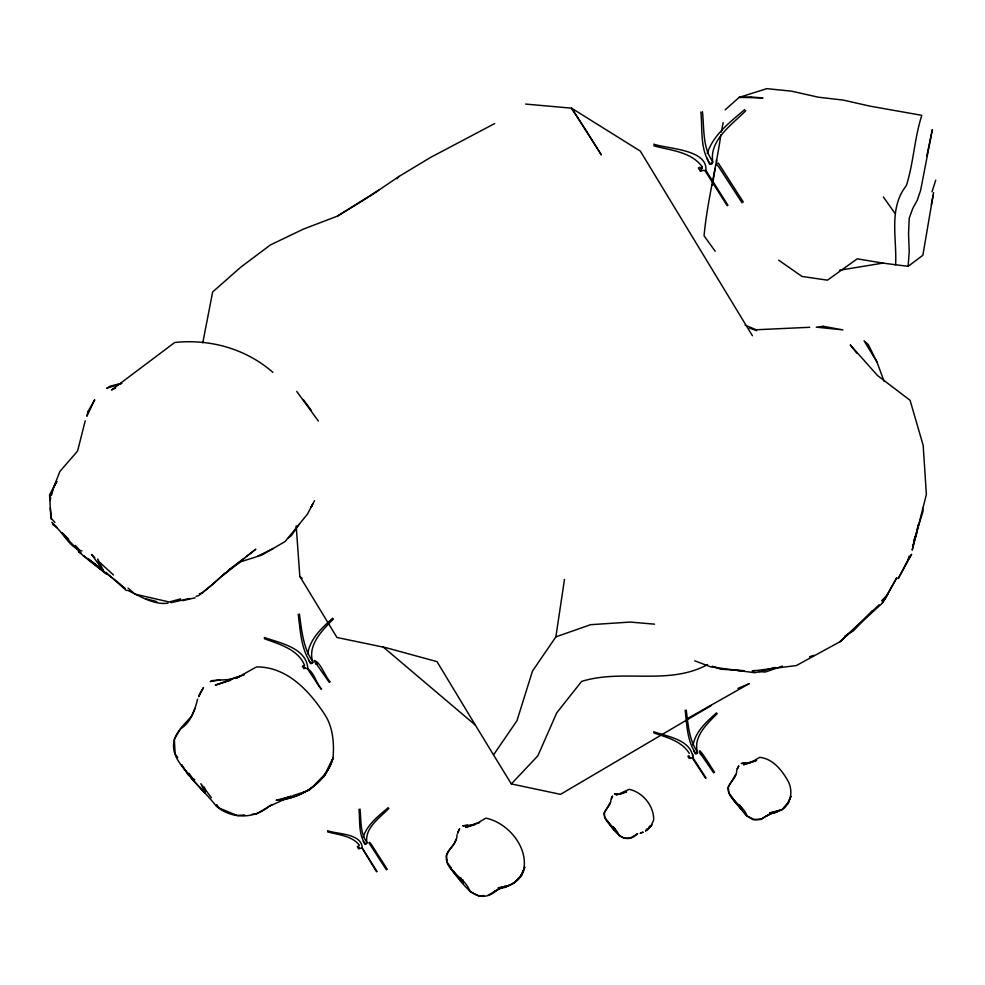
<?xml version="1.0" encoding="UTF-8"?>
<svg xmlns="http://www.w3.org/2000/svg" width="985" height="985" viewBox="0 0 985 985"><rect width="100%" height="100%" fill="white"/><g stroke="black" fill="none" stroke-linecap="round" stroke-linejoin="round"><path stroke-width="1.48" d="M725.182 109.828L739.144 97.38L766.798 88.65L791.657 91.186L818.301 97.195L843.345 100.113L870.001 106.146L921.825 115.331C914.375 138.269 913.624 162.673 906.397 185.525C888.224 208.377 897.064 238.259 895.599 264.78L908.158 266.307L922.859 255.275L933.14 195.092M908.158 266.307L909.204 251.618L908.552 233.605L909.217 218.19L912.775 208.414L917.207 200.374L920.63 190.327L932.352 129.601L926.799 155.962M701.862 168.866L702.096 166.576L702.12 168.25M720.848 134.81C716.033 168.644 707.193 201.765 704.066 235.809L715.196 251.274M711.404 705.482L560.502 794.353L511.326 783.925L493.534 754.904L516.965 720.725L532.479 671.105L555.872 636.876L564.467 579.439M307.776 653.88C309.881 638.846 321.996 627.839 332.671 618.174M712.426 185.266L715.135 168.287M918.032 524.882L916.481 533.895L912.75 546.552M693.083 745.165C695.422 731.486 706.688 721.66 716.514 712.845M931.33 204.929L933.595 192.629M721.352 132.089L723.15 122.583M202.787 342.792L212.649 291.966L240.845 267.107L270.407 244.945L303.257 229.173L337.473 216.097L368.636 197.025M915.028 536.69L912.221 550.11L926.38 494.519L923.167 445.355L910.066 400.304L877.586 375.581L850.252 344.885L856.938 353.307M484.017 895.562L478.661 895.87L469.882 891.536C465.757 877.303 445.959 872.291 446.217 856.728C448.273 848.504 457.151 844.083 457.028 834.701M610.244 802.75L604.285 812.65L604.815 817.378L610.614 825.258L607.006 820.899C614.344 830.971 624.49 846.521 637.664 833.655L630.486 837.976L624.588 838.321L619.048 835.588C616.45 826.624 603.977 823.46 604.137 813.659C605.443 808.476 611.032 805.693 610.946 799.783M745.091 762.919L741.286 763.498L750.927 762.575L743.552 764.766L753.685 760.876L759.755 757.317C773.496 758.782 782.706 771.243 788.825 782.484C792.9 792.038 790.893 803.452 782.053 809.67C774.678 811.517 767.672 814.558 761.516 819.064L754.03 819.495L746.999 816.023C743.7 804.646 727.866 800.633 728.063 788.185C729.713 781.61 736.817 778.064 736.706 770.566M85.239 420.767L77.569 451.056L59.913 471.421L50.26 496.009M50.001 500.503L50.752 497.819M51.503 495.135L53.769 487.083L56.724 481.739M194.784 779.714L192.358 778.138C178.211 763.116 165.098 747.8 180.329 728.962C190.794 722.633 194.759 710.419 197.591 699.202M909.857 556.39L898.234 578.626L907.37 561.906L909.167 556.106M363.219 836.991C367.282 824.42 378.56 815.986 388.188 807.688M707.23 153.525C713.337 134.662 730.242 122.017 744.697 109.569M913.661 541.602L923.08 511.166L922.539 508.149M932.007 191.816L935.75 180.132M455.907 839.417C454.577 845.696 448.224 848.971 446.439 855.128L447.288 862.626L451.475 868.314M735.82 774.333L728.247 786.904L728.925 792.9L736.288 802.91L734.638 801.741L731.707 797.37L745.817 815.223L752.836 819.569L756.911 819.816L760.629 819.458L770.627 813.573L773.287 813.204M523.737 869.509C528.305 846.669 507.447 822.45 485.827 818.153L478.23 822.586L465.573 827.462L474.795 824.716L462.741 825.861L467.493 825.147M195.055 708.227L191.521 716.267L181.363 727.422L174.308 739.218L175.158 753.907L177.743 757.551M650.863 826.366L653.646 820.111C654.2 806.05 642.589 792.014 629.095 789.354L616.339 795.215M523.17 870.74C520.105 881.907 508.863 886.906 498.164 887.744C510.599 887.066 522.124 879.79 524.808 866.972L520.388 876.896L521.915 874.458L513.702 883.582M312.984 503.532L307.517 514.047L285.145 541.504L261.702 555.158L240.697 561.745L228.422 570.364M312.294 504.96L310.989 507.509L314.498 500.675M56.773 481.456L49.57 494.889L50.888 517.888L54.938 522.469M887.744 594.423L882.215 603.288L839.996 641.728L796.397 665.54L752.171 671.068L755.101 670.354M882.215 603.288L886.081 596.861M299.132 524.266L291.4 535.594L288.002 538.303M647.97 829.37L651.836 824.827L646.653 830.577M648.758 827.338L650.001 825.898M396.98 178.741L399.011 176.45L430.273 157.588L494.679 123.556M783.937 807.577L788.628 802.369L782.053 809.67L769.63 812.994L775.158 811.812L766.502 815.999M872.267 610.811L853.589 630.683L844.601 636.248M881.6 600.862L886.795 595.346L896.806 577.715L885.441 598.289L883.323 600.468M511.326 783.925L537.847 755.827L556.759 712.82L581.606 681.411C622.951 668.556 668.519 685.954 707.624 664.518M879.063 604.815L839.996 641.728L847.826 634.648M333.423 618.974C322.415 630.104 306.815 645.507 313.033 662.671L310.484 663.607L308.502 660.061M717.215 713.608C707.267 723.667 692.455 737.199 697.725 752.885L695.385 753.784L693.612 750.619M230.219 569.096L202.171 592.995L199.302 593.783M224.851 573.122L212.637 584.499L198.785 595.531L196.089 596.381M745.756 110.739C732.138 124.59 708.572 140.399 712.894 162.55L709.471 164.076L706.959 158.056M388.903 808.476C379.816 817.71 364.118 828.25 366.986 843.012L364.709 844.022L363.206 841.412M222.856 575.523L255.829 549.162L246.275 556.5M229.554 569.33L243.886 558.335M369.892 196.175L399.011 176.45M270.149 805.484C255.017 819.089 231.832 819.471 216.331 806.198C205.188 791.965 191.189 780.169 181.572 764.754L188.467 775.207L192.358 778.138L188.923 773.287M337.473 216.097L378.696 190.216M488.031 895.328L499.42 888.47L505.071 886.266L494.261 891.487M512.003 883.988L512.988 883.385M780.699 810.002L781.474 809.51M701.886 170.54L700.433 171.415L698.39 168.053L699.842 167.179L701.886 170.54L705.876 170.417L727.977 205.299M304.919 668.052L303.873 668.68L302.395 666.266L303.442 665.638L304.919 668.052C313.698 669.209 315.52 683.11 321.541 688.86M359.648 848.331L358.675 848.922L357.321 846.681L358.294 846.09L359.648 848.331L362.308 848.257L377.046 871.516M690.251 757.933L689.278 758.512L687.912 756.271L688.884 755.692L690.251 757.933L693.194 758.154L706.036 777.978M692.898 756.739L692.43 758.142L705.555 778.273M272.18 804.536L256.408 813.955L251.988 814.312M235.735 678.48L256.531 666.919C286.844 666.685 309.056 690.583 324.471 714.113C333.041 726.77 334.235 743.146 333.053 757.957C325.727 783.358 301.607 798.072 276.243 800.288L289.935 796.545M687.161 718.718L749.314 683.615L737.974 688.392M498.373 889.024C476.875 908.983 462.901 883.434 450.773 868.216L454.43 873.67L456.498 875.136L453.149 870.58M236.917 677.889L240.66 675.932L215.259 685.141L230.33 680.475M257.491 556.242L273.251 548.534M115.651 388.016L111.527 389.998L174.702 342.485C209.977 338.791 246.041 348.739 272.857 372.355M269.348 806.296L291.314 796.163L281.525 799.672M292.705 795.708L309.438 790.192L326.207 772.917L323.597 776.956L333.053 757.957C326.22 781.388 304.759 796.496 281.525 799.918M507.854 886.18L503.692 887.657L511.141 884.764M777.374 811.751L774.05 812.933L780.009 810.618M622.151 793.491L626.349 791.854M752.355 762.021L756.615 760.358L748.465 763.018M289.147 798.133L297.913 794.895M555.872 636.876L590.557 624.699L630.129 622.064L654.582 624.17M782.422 666.119L765.308 672.029L759.176 671.635M809.522 656.773L813.795 655.308M473.046 824.827L479.695 822.598M620.205 793.848L626.485 791.731M121.734 383.424L106.688 388.275L110.16 386.194L121.611 383.263M170.934 602.685L189.354 598.498M228.815 679.699L244.268 674.848M761.737 671.142L774.899 667.448M180.686 598.868L169.223 601.995L134.846 594.115L128.112 588.082M182.619 600.628L195.141 597.809M760.272 671.561L754.744 672.73L710.727 666.857L694.745 660.812M220.135 679.773L210.224 681.571L212.144 680.598L231.573 679.318M168.004 603.189C153.758 605.147 139.833 596.036 127.484 590.249M839.466 270.259L882.954 263.094L895.599 264.78M499.42 888.47L502.732 888.002M244.6 814.927L237.225 815.531L219.249 808.082L216.638 804.622M315.742 663.016L329.286 682.396M809.707 327.291L756.221 329.753L745.091 325.185M230.712 680.093L226.636 679.921L230.539 680.118M737.543 670.502L743.601 670.785M743.847 670.674L720.86 669.221L712.414 666.279M619.54 793.898L621.141 794.033M525.633 104.078L571.571 108.178L640.336 151.124L752.405 335.75M882.954 263.094L857.221 258.833L827.462 280.171L801.987 276.44L778.655 260.163M653.732 144.142C667.239 148.944 707.772 149.129 705.876 170.417L705.149 170.861L706.122 172.486L727.25 205.742M327.549 830.737C338.212 834.467 361.741 833.224 362.308 848.257L376.553 871.799M653.757 145.817C669.985 150.311 690.608 151.616 701.554 165.972M327.562 831.857C338.384 834.849 352.137 835.723 359.427 845.29M145.669 598.745L156.763 601.576M653.757 731.757C667.547 736.62 691.445 739.76 692.911 757.859M264.325 637.467C279.999 643.106 305.966 647.699 307.788 667.965L308.01 669.541L321.012 689.168M653.769 732.877C666.5 737.236 681.817 741.126 689.254 753.39M264.337 638.674C279.063 644.178 298.221 649.312 304.574 665.392M713.3 666.537L715.91 667.424M749.462 328.042L756.652 330.677M81.989 550.96C68.384 547.315 63.779 531.814 52.587 524.352M125.144 588.39C110.283 575.166 92.799 564.934 78.48 551.304L80.869 553.139L61.489 532.75L64.899 535.791M88.034 558.618L103.523 570.98L97.737 558.963L100.421 569.145L92.812 562.275M88.022 558.803L97.564 566.301M99.953 568.173L103.523 570.98L91.605 554.543L94.831 557.645M78.48 551.304L80.795 553.201M84.254 556.033L106.195 573.984M296.177 525.781L299.809 576.36L302.149 578.343M382.906 646.763L475.361 725.108L493.534 754.904M105.9 572.297L126.4 590.557M113.509 575.006L100.224 562.817M51.823 522.259L57.093 527.578M62.375 532.897L68.704 539.288M75.02 545.678L79.243 549.925L75.192 545.358M735.783 803.046L741.606 809.387L741.323 806.592L740.991 808.808L739.316 806.703M191.225 778.31L205.311 793.344L204.375 787.163L203.76 792.026L199.684 787.077M610.207 825.356L614.8 830.367L614.578 828.163L614.32 829.899L613.002 828.237M455.858 875.296L463.135 883.237L462.79 879.74L462.359 882.511L460.278 879.876M296.731 391.439L318.352 421.026M718.213 166.059L742.062 202.824M211.418 797.702L200.854 783.666L205.311 793.344M303.577 399.935L311.469 410.573M883.336 196.926L894.872 213.203M718.361 163.128L743.318 202.06M713.657 772.856L700.446 753.599L701.283 753.094L700.655 754.547C694.622 739.957 714.802 772.917 714.494 772.351M330.197 681.842C325.05 676.633 320.741 662.265 314.264 660.529L316.136 664.383L317.047 663.828L316.653 662.474M386.428 869.853L368.919 842.864L369.757 842.36L371.48 844.601L387.277 869.349M876.945 361.951L864.067 340.798L868.278 344.541L876.945 361.951L884.025 381.195M299.809 576.36L336.969 637.492L386.034 647.699L437.008 661.637L475.361 725.108M739.87 805.127L741.606 809.387M613.433 826.994L614.8 830.367M460.968 877.906L463.135 883.237M51.38 519.427L50.284 507.866M716.415 159.607L717.154 165.64M299.391 614.086C301.693 630.141 303.084 647.551 312.504 661.28L312.245 663.237L311.112 663.496C301.041 649.398 300.388 630.979 298.258 614.344M686.225 710.111C688.146 724.184 688.934 739.624 697.269 751.666L697.035 753.476L695.976 753.71C687.05 741.336 686.964 724.948 685.178 710.345M702.44 111.674C704.275 128.062 702.416 147.122 712.426 161.134L712.057 163.842L710.48 164.212C699.707 149.683 702.662 129.17 700.864 112.031M360.017 809.091C361.236 820.012 360.005 832.719 366.679 842.064L366.432 843.874L365.386 844.12C358.195 834.43 360.165 820.751 358.971 809.325M692.849 754.436L692.874 755.544M87.948 411.558L86.865 416.236L94.708 399.762L87.948 411.558M457.865 832.054L457.545 833.433L459.65 828.779L457.865 832.054M611.488 798.121L611.279 798.983L612.608 796.052L611.488 798.121M737.396 768.448L737.125 769.544L738.812 765.825L737.396 768.448M199.524 694.068L198.736 696.727L203.513 687.53L199.524 694.068M790.943 796.385L787.397 804.314L790.943 796.385M911.531 554.407L907.69 560.859L911.531 554.407M647.711 828.631L645.594 830.835L647.711 828.631M615.12 793.935L614.554 794.218L617.546 793.762L615.12 793.935M642.971 832.214L640.349 833.15L642.971 832.214M823.288 326.318L816.282 327.155L842.951 329.889L823.288 326.318M750.755 97.047L739.144 97.38L762.969 97.897L750.755 97.047M585.115 128.912L571.571 108.178L601.367 154.94L585.115 128.912"/></g></svg>
